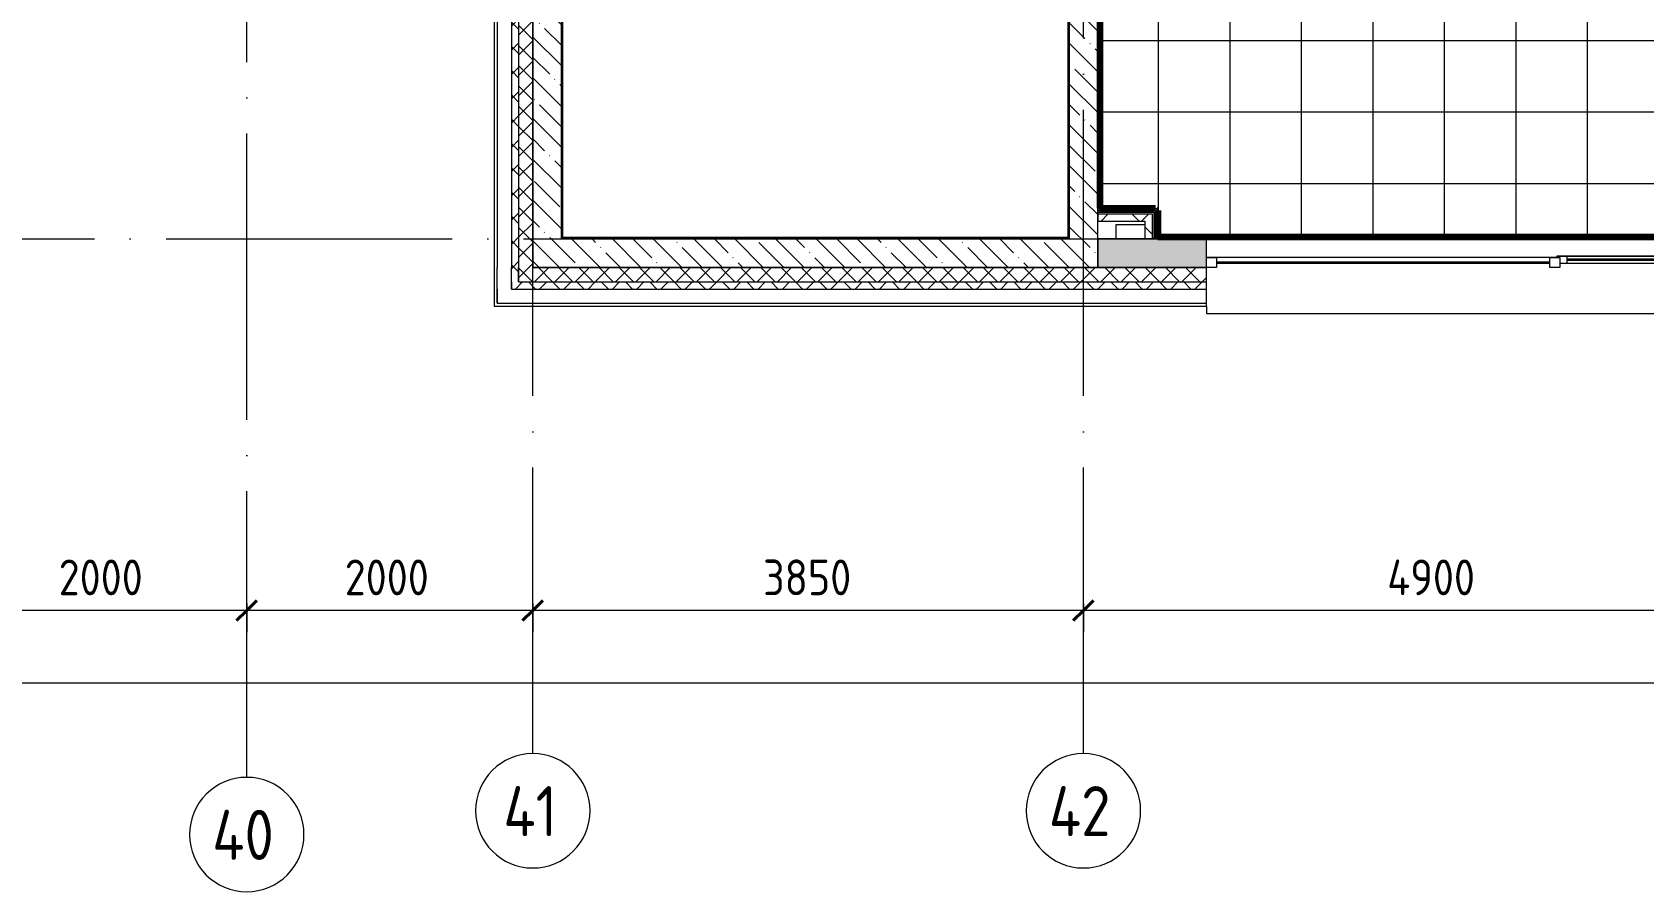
# Model space of a CAD drawing. Header units: millimetres. Extents: x 97 to 215964, y -4577 to 60645.
# Drawn here: x 191798 to 203066, y -4539 to 1470 of the extents above; entities that cross this region are included whole.
import ezdxf

# ---------------------------------------------------------------- set-up
doc = ezdxf.new("R2010")
doc.units = ezdxf.units.MM
doc.linetypes.add('ADSK_Линия сетки', pattern=[2500, 2000, -250, 0, -250])
for name, color, linetype, lineweight in [('A-____-____-DIMS', 211, 'Continuous', 9), ('A-____-____-DIMS-100', 211, 'Continuous', 9), ('A-FLOR-____-OTLN', 192, 'Continuous', 9), ('A-FLOR-____-PATT', 8, 'Continuous', 9), ('A-GLAZ-____-MCUT', 151, 'Continuous', 9), ('A-GLAZ-____-OTLN', 151, 'Continuous', 9), ('A-WALL-____-MCUT', 113, 'Continuous', 9), ('A-WALL-____-PATT', 111, 'Continuous', 9), ('A-WALL-FNSH-MCUT', 113, 'Continuous', 9), ('I-WALL-____-OTLN', 2, 'Continuous', 9), ('S-GRID-____-IDEN', 1, 'Continuous', 20), ('S-GRID-____-OTLN', 1, 'Continuous', 9)]:
    doc.layers.add(name, color=color, linetype=linetype, lineweight=lineweight)
doc.styles.add('GOST Common', font='GOST_Common.ttf', dxfattribs={"width": 0.9, "height": 250})
doc.styles.add('GOST Common_2', font='GOST_Common.ttf', dxfattribs={"width": 0.9, "height": 350})
doc.dimstyles.new('ADSK_Основной_2_5_мм_Округление_до_10_мм', dxfattribs={"dimscale": 304.8, "dimtxt": 0.824897, "dimasz": 0.463911, "dimexe": 0.492126, "dimexo": 0.001615, "dimgap": 0.098425, "dimtad": 1, "dimdec": 0, "dimlfac": 304.8, "dimrnd": 10, "dimdsep": 46, "dimtxsty": 'GOST Common', "dimblk1": 'OBLIQUE', "dimblk2": 'OBLIQUE', "dimsah": 1, "dimcen": 0.09, "dimdle": 0.492126, "dimazin": 2, "dimtfac": 1, "dimtdec": 4, "dimtix": 1, "dimtmove": 0, "dimatfit": 3, "dimfxl": 1, "dimtvp": 1, "dimtolj": 1, "dimtzin": 0, "dimlwd": 20, "dimlwe": 20, "dimarcsym": 2})
pattern_1 = [(135, (0, 0), (-84.85281, -84.85281), []), (225, (0, 0), (84.85281, -84.85281), [])]
pattern_2 = [(45, (0, 0), (-70.71068, 70.71068), []), (135, (0, 0), (-70.71068, -70.71068), [])]
pattern_3 = [(135, (0, 0), (-142.5612, -142.5612), []), (135, (142.56, 0), (-142.5612, -142.5612), [252.016, -50.403, 3.353, -47.05])]
pattern_4 = [(45, (0, 0), (-141.42136, 141.42136), []), (135, (0, 0), (-141.42136, -141.42136), [])]

# ---------------------------------------------------------------- blocks, each defined once
blk = doc.blocks.new('Окно_СКБ_2Ст1 - Окно_СКБ_2Ст 3300_ОК2л-29018870-О_АИ_ПП_8_400_Целиком')
at = {"layer": 'A-GLAZ-____-MCUT', "color": 90}
for p, q in [((-1650, -195), (-1650, -125)), ((-1650, -125), (-1580, -125)), ((-1580, -195), (-1650, -195)), ((-1580, -195), (-1600, -195)), ((-1600, -195), (-1600, -205)), ((-1600, -205), (-800, -205)), ((-800, -205), (-1600, -205)), ((-1580, -125), (-1580, -195)), ((-820, -155), (-1580, -155)), ((-1580, -155), (-1580, -195)), ((-1530, -205), (-1530, -155)), ((-870, -205), (-870, -155)), ((-820, -195), (-820, -125)), ((-820, -125), (-750, -125)), ((-820, -195), (-820, -155)), ((-750, -195), (-820, -195)), ((-800, -195), (-820, -195)), ((-800, -205), (-800, -195)), ((-750, -125), (-750, -195)), ((1580, -195), (1580, -125)), ((1580, -125), (1650, -125)), ((1650, -195), (1580, -195)), ((1650, -125), (1650, -195))]:
    blk.add_line(p, q, dxfattribs=at)
at = {"layer": 'A-GLAZ-____-MCUT', "color": 10, "lineweight": 5}
for p, q in [((-1530, -175), (-870, -175)), ((-870, -185), (-1530, -185)), ((1580, -155), (-750, -155)), ((1580, -165), (-750, -165))]:
    blk.add_line(p, q, dxfattribs=at)
at = {"layer": 'A-GLAZ-____-OTLN', "color": 10, "lineweight": 5}
for p, q in [((-1650, -195), (-1600, -195)), ((-800, -195), (1650, -195))]:
    blk.add_line(p, q, dxfattribs=at)
blk = doc.blocks.new('WNW_Отлив1 - Отлив_металлический 2-28598290-О_АИ_ПП_8_400_Целиком')
at = {"layer": 'A-GLAZ-____-OTLN', "color": 10, "lineweight": 5}
for p, q in [((1650, 320), (-1650, 320)), ((-1650, 320), (-1650, 270)), ((1650, 270), (1650, 320))]:
    blk.add_line(p, q, dxfattribs=at)
blk = doc.blocks.new('0083_СОШ675_АР_R22_rvt-1-О_АИ_ПП_8_400_Целиком')
at = {"layer": 'A-WALL-____-PATT', "lineweight": 5}
h = blk.add_hatch(dxfattribs=at)
h.set_pattern_fill('FP_8', color=10, style=0, pattern_type=2)
h.set_pattern_definition(pattern_3)
h.paths.add_polyline_path([(140250, -175), (140450, -175), (140450, 7110), (140250, 7110), (140250, 25)])
h.paths.add_polyline_path([(140450, 8750), (140450, 10425), (140250, 10425), (140250, 8750), (140347, 8750)])
h = blk.add_hatch(dxfattribs=at)
h.set_pattern_fill('FP_8', color=10, style=0, pattern_type=2)
h.set_pattern_definition(pattern_3)
h.paths.add_polyline_path([(136500, 25), (136700, 25), (136700, 7725), (136500, 7725), (136500, 2079)])
h.paths.add_polyline_path([(136574, 8625), (136700, 8625), (136700, 10025), (136500, 10025), (136500, 8625)])
h = blk.add_hatch(dxfattribs=at)
h.set_pattern_fill('FP_9', color=10, style=0, pattern_type=2)
h.set_pattern_definition(pattern_1)
h.paths.add_polyline_path([(136400, -275), (136400, 7725), (136350, 7725), (136350, -275)])
h.paths.add_polyline_path([(136350, 8625), (136400, 8625), (136400, 9755), (136350, 9755)])
h = blk.add_hatch(dxfattribs=at)
h.set_pattern_fill('FP_16', color=10, style=0, pattern_type=2)
h.set_pattern_definition(pattern_2)
h.paths.add_polyline_path([(136500, -175), (136500, 7725), (136400, 7725), (136400, -175)])
h.paths.add_polyline_path([(136400, 8625), (136500, 8625), (136500, 9755), (136400, 9755)])
h = blk.add_hatch(dxfattribs=at)
h.set_pattern_fill('FP_17', color=252, style=0, pattern_type=2)
h.set_pattern_definition(pattern_4)
h.paths.add_polyline_path([(140780, 150), (140830, 150), (140830, 200), (140450, 200), (140450, 150)])
h = blk.add_hatch(dxfattribs=at)
h.set_pattern_fill('FP_17', color=252, style=0, pattern_type=2)
h.set_pattern_definition(pattern_4)
h.paths.add_polyline_path([(140830, 25), (140830, 150), (140780, 150), (140780, 25)])
h = blk.add_hatch(dxfattribs=at)
h.set_pattern_fill('FP_8', color=10, style=0, pattern_type=2)
h.set_pattern_definition(pattern_3)
h.paths.add_polyline_path([(140250, -175), (140250, 25), (136500, 25), (136500, -175), (137831, -175)])
h = blk.add_hatch(dxfattribs=at)
h.set_pattern_fill('FP_69', color=10, style=0, pattern_type=2)
h.set_pattern_definition([(50, (0, 0), (364.3679, -31.8783), [38.1, -419.1]), (355, (0, 0), (-70.48585, 382.1133), [30.48, -335.28]), (100.451, (30.36, -2.66), (293.885, 350.2334), [32.38, -356.18]), (46.184, (0, 101.6), (542.1585, -84.0858), [57.15, -628.65]), (96.636, (45.2, 94.6), (474.8049, 494.8554), [48.57, -534.27]), (351.184, (0, 101.6), (474.8102, 494.85), [45.72, -502.92]), (21, (50.8, 76.2), (303.22847, -204.53046), [38.1, -419.1]), (326, (50.8, 76.2), (123.6039, 368.376), [30.48, -335.28]), (71.451, (76.07, 59.16), (426.8341, 163.8427), [32.38, -356.18]), (37.5, (0, 0), (6.17665, 169.11015), [16.764, -314.452, 16.764, -323.596, -336.55]), (37.5, (0, 0), (6.17665, 169.11015), [-671.576, 16.764, -319.786]), (7.5, (0, 0), (133.63888, 200.3615), [16.764, -177.292, 16.764, -306.832, -128.27]), (7.5, (0, 0), (133.63888, 200.3615), [-517.652, 16.764, -111.506]), (327.5, (-113.28, 0), (271.18182, -11.45836), [16.764, -110.236, 16.764, -379.476, -525.78]), (327.5, (-113.28, 0), (271.18182, -11.45836), [-523.24, 16.764, -509.016]), (317.5, (-164.08, 0), (296.2585, 50.85285), [16.764, -148.336, 16.764, -246.38, -373.38]), (317.5, (-164.08, 0), (296.2585, 50.85285), [-428.244, 16.764, -356.616])])
h.paths.add_polyline_path([(152550, -175), (152550, 25), (145450, 25), (145450, -175), (150409, -175)])
h.paths.add_polyline_path([(145050, -175), (145050, 25), (144510, 25), (144510, -175), (144749, -175)])
h.paths.add_polyline_path([(140976, -175), (141210, -175), (141210, 25), (140450, 25), (140450, -175)])
h = blk.add_hatch(dxfattribs=at)
h.set_pattern_fill('FP_16', color=10, style=0, pattern_type=2)
h.set_pattern_definition(pattern_2)
h.paths.add_polyline_path([(140350, -275), (140350, -175), (136400, -175), (136400, -275), (140347, -275)])
h = blk.add_hatch(dxfattribs=at)
h.set_pattern_fill('FP_16', color=10, style=0, pattern_type=2)
h.set_pattern_definition(pattern_2)
h.paths.add_polyline_path([(145160, -275), (145160, -175), (144510, -175), (144510, -275), (144749, -275)])
h.paths.add_polyline_path([(140350, -275), (141210, -275), (141210, -175), (140350, -175)])
h = blk.add_hatch(dxfattribs=at)
h.set_pattern_fill('FP_9', color=10, style=0, pattern_type=2)
h.set_pattern_definition(pattern_1)
h.paths.add_polyline_path([(140350, -325), (140350, -275), (136350, -275), (136350, -325), (140347, -325)])
h = blk.add_hatch(dxfattribs=at)
h.set_pattern_fill('FP_9', color=10, style=0, pattern_type=2)
h.set_pattern_definition(pattern_1)
h.paths.add_polyline_path([(144510, -325), (145160, -325), (145160, -275), (144510, -275)])
h.paths.add_polyline_path([(140976, -325), (141210, -325), (141210, -275), (140350, -275), (140350, -325)])
at = {"layer": 'A-FLOR-____-OTLN', "color": 90}
for p, q in [((140580, 25), (140580, 125)), ((140580, 125), (140780, 125))]:
    blk.add_line(p, q, dxfattribs=at)
at = {"layer": 'A-WALL-____-MCUT', "color": 10, "lineweight": 5}
for p, q in [((136250, 7725), (136250, -175)), ((140450, 213), (140842, 213)), ((140842, 213), (140842, 200)), ((140842, 200), (140842, 150)), ((140842, 150), (140842, 25)), ((140450, -175), (140450, 25)), ((140450, 25), (140450, -175)), ((136250, -325), (136250, -175)), ((136250, -425), (136250, -325)), ((136250, -325), (136250, -425)), ((136250, -425), (140350, -425)), ((140350, -425), (141210, -425))]:
    blk.add_line(p, q, dxfattribs=at)
at = {"layer": 'A-WALL-____-MCUT', "color": 50, "lineweight": 13}
for p, q in [((136350, 7725), (136350, -175)), ((136400, 7725), (136400, -175)), ((136500, 25), (136500, 7725)), ((136500, 7725), (136500, 25)), ((136700, 25), (136700, 7725)), ((140250, 7110), (140250, 25)), ((140450, 25), (140450, 7110)), ((140450, 200), (140450, 150)), ((140450, 200), (140830, 200)), ((140450, 150), (140780, 150)), ((140780, 150), (140780, 25)), ((140830, 200), (140830, 150)), ((140830, 150), (140830, 25)), ((136500, 25), (136500, -175)), ((140250, 25), (136700, 25)), ((141210, 25), (140450, 25)), ((140780, 25), (140830, 25)), ((141210, -175), (141210, 25)), ((136350, -275), (136350, -175)), ((136400, -275), (136400, -175)), ((136400, -175), (136400, -275)), ((136500, -175), (140250, -175)), ((140250, -175), (140450, -175)), ((141210, -175), (140450, -175)), ((140450, -175), (141210, -175)), ((136350, -325), (136350, -275)), ((136350, -275), (136350, -325)), ((136350, -325), (140350, -325)), ((136400, -275), (140350, -275)), ((140350, -275), (141210, -275)), ((140350, -325), (141210, -325)), ((141210, -325), (141210, -275))]:
    blk.add_line(p, q, dxfattribs=at)
at = {"layer": 'A-WALL-____-MCUT', "color": 90}
for p, q in [((136500, -175), (136500, 25)), ((140350, -175), (136500, -175)), ((140450, -175), (140350, -175)), ((141210, -275), (141210, -175)), ((141210, -425), (141210, -325))]:
    blk.add_line(p, q, dxfattribs=at)
at = {"layer": 'A-WALL-FNSH-MCUT', "color": 90}
for p, q in [((136230, 7725), (136230, -175)), ((140855, 225), (140450, 225)), ((140450, 225), (140450, 213)), ((140450, 213), (140450, 200)), ((140855, 213), (140855, 225)), ((140855, 200), (140855, 213)), ((140855, 150), (140855, 200)), ((140855, 25), (140855, 150)), ((140830, 25), (140842, 25)), ((140842, 25), (140855, 25)), ((136230, -175), (136230, -275)), ((136230, -275), (136230, -325)), ((136230, -325), (136230, -425)), ((136230, -425), (136230, -445)), ((136230, -445), (140350, -445)), ((140350, -445), (141210, -445)), ((141210, -445), (141210, -425))]:
    blk.add_line(p, q, dxfattribs=at)
at = {"layer": 'I-WALL-____-OTLN', "color": 90}
blk.add_line((141210, 25), (144510, 25), dxfattribs=at)
at = {"layer": 'A-GLAZ-____-OTLN', "color": 90, "lineweight": 9, "rotation": 180}
for name, p in [('Окно_СКБ_2Ст1 - Окно_СКБ_2Ст 3300_ОК2л-29018870-О_АИ_ПП_8_400_Целиком', (142860, -300)), ('WNW_Отлив1 - Отлив_металлический 2-28598290-О_АИ_ПП_8_400_Целиком', (142860, -175))]:
    blk.add_blockref(name, p, dxfattribs=at)
blk = doc.blocks.new('Ось сетки - Круг_Ø8 мм-8258-О_АИ_ПП_8_400_Целиком')
at = {"layer": 'S-GRID-____-IDEN'}
for start, end in [(360, 180), (180, 360)]:
    blk.add_arc((0, 0), 4, start, end, dxfattribs=at)
blk = doc.blocks.new('DIMBLOCK36-О_АИ_ПП_8_400_Целиком')
at = {"layer": 'A-____-____-DIMS-100', "lineweight": 40}
for p, q in [((199148, -2573), (199077, -2643)), ((199148, -2573), (199219, -2502)), ((204048, -2573), (203977, -2643)), ((204048, -2573), (204119, -2502))]:
    blk.add_line(p, q, dxfattribs=at)
at = {"layer": 'A-____-____-DIMS-100', "lineweight": 20}
for p, q in [((199148, -2523), (199148, -2723)), ((199148, -2573), (199148, -2523)), ((204048, -2573), (199148, -2573)), ((204048, -2523), (204048, -2723)), ((204048, -2573), (204048, -2523))]:
    blk.add_line(p, q, dxfattribs=at)
at = {"layer": 'A-____-____-DIMS-100', "color": 0, "lineweight": 20, "insert": (201272, -2216), "char_height": 250, "width": 782.41, "attachment_point": 1, "line_spacing_factor": 1.022761, "style": 'GOST Common'}
blk.add_mtext('4900', dxfattribs=at)
blk = doc.blocks.new('_Oblique')
at = {"color": 0, "linetype": 'ByBlock', "lineweight": -2}
blk.add_line((-0.5, -0.5), (0.5, 0.5), dxfattribs=at)
blk = doc.blocks.new('DIMBLOCK37-О_АИ_ПП_8_400_Целиком')
at = {"layer": 'A-____-____-DIMS-100', "lineweight": 40}
for p, q in [((195298, -2573), (195227, -2643)), ((195298, -2573), (195369, -2502)), ((199148, -2573), (199077, -2643)), ((199148, -2573), (199219, -2502))]:
    blk.add_line(p, q, dxfattribs=at)
at = {"layer": 'A-____-____-DIMS-100', "lineweight": 20}
for p, q in [((195298, -2523), (195298, -2723)), ((195298, -2573), (195298, -2523)), ((199148, -2573), (195298, -2573)), ((199148, -2523), (199148, -2723)), ((199148, -2573), (199148, -2523))]:
    blk.add_line(p, q, dxfattribs=at)
at = {"layer": 'A-____-____-DIMS-100', "color": 0, "lineweight": 20, "insert": (196908, -2216), "char_height": 250, "width": 756.84, "attachment_point": 1, "line_spacing_factor": 1.022761, "style": 'GOST Common'}
blk.add_mtext('3850', dxfattribs=at)
blk = doc.blocks.new('DIMBLOCK38-О_АИ_ПП_8_400_Целиком')
at = {"layer": 'A-____-____-DIMS-100', "lineweight": 40}
for p, q in [((193298, -2573), (193227, -2643)), ((193298, -2573), (193369, -2502)), ((195298, -2573), (195227, -2643)), ((195298, -2573), (195369, -2502))]:
    blk.add_line(p, q, dxfattribs=at)
at = {"layer": 'A-____-____-DIMS-100', "lineweight": 20}
for p, q in [((193298, -2523), (193298, -2723)), ((193298, -2573), (193298, -2523)), ((195298, -2573), (193298, -2573)), ((195298, -2523), (195298, -2723)), ((195298, -2573), (195298, -2523))]:
    blk.add_line(p, q, dxfattribs=at)
at = {"layer": 'A-____-____-DIMS-100', "color": 0, "lineweight": 20, "insert": (193983, -2216), "char_height": 250, "width": 756.84, "attachment_point": 1, "line_spacing_factor": 1.022761, "style": 'GOST Common'}
blk.add_mtext('2000', dxfattribs=at)
blk = doc.blocks.new('DIMBLOCK39-О_АИ_ПП_8_400_Целиком')
at = {"layer": 'A-____-____-DIMS-100', "lineweight": 40}
for p, q in [((191298, -2573), (191227, -2643)), ((191298, -2573), (191369, -2502)), ((193298, -2573), (193227, -2643)), ((193298, -2573), (193369, -2502))]:
    blk.add_line(p, q, dxfattribs=at)
at = {"layer": 'A-____-____-DIMS-100', "lineweight": 20}
for p, q in [((191298, -2523), (191298, -2723)), ((191298, -2573), (191298, -2523)), ((193298, -2573), (191298, -2573)), ((193298, -2523), (193298, -2723)), ((193298, -2573), (193298, -2523))]:
    blk.add_line(p, q, dxfattribs=at)
at = {"layer": 'A-____-____-DIMS-100', "color": 0, "lineweight": 20, "insert": (191983, -2216), "char_height": 250, "width": 756.84, "attachment_point": 1, "line_spacing_factor": 1.022761, "style": 'GOST Common'}
blk.add_mtext('2000', dxfattribs=at)
blk = doc.blocks.new('DIMBLOCK78-О_АИ_ПП_8_400_Целиком')
at = {"layer": 'A-____-____-DIMS-100', "lineweight": 20}
for p, q in [((58798, -3128), (58798, -2928)), ((211548, -3128), (211548, -2928)), ((58648, -3078), (211698, -3078)), ((58798, -3078), (58798, -3128)), ((211548, -3078), (211548, -3128))]:
    blk.add_line(p, q, dxfattribs=at)
at = {"layer": 'A-____-____-DIMS-100', "lineweight": 40}
for p, q in [((58798, -3078), (58869, -3007)), ((211548, -3078), (211619, -3007)), ((58798, -3078), (58727, -3148)), ((211548, -3078), (211477, -3148))]:
    blk.add_line(p, q, dxfattribs=at)
at = {"layer": 'A-____-____-DIMS-100', "color": 0, "lineweight": 20, "insert": (134723, -2721), "char_height": 250, "width": 1079.01, "attachment_point": 1, "line_spacing_factor": 1.022761, "style": 'GOST Common'}
blk.add_mtext('152750', dxfattribs=at)

msp = doc.modelspace()

# ---------------------------------------------------------------- hatches: boundary and pattern name
at = {"layer": 'A-FLOR-____-PATT'}
h = msp.add_hatch(dxfattribs=at)
h.set_pattern_fill('FP_207', color=256, style=0, pattern_type=2)
h.set_pattern_definition([(0, (199672.87, 6412.5), (0, 500), []), (90, (199672.87, 6412.5), (-500, 3e-14), [])])
h.paths.add_polyline_path([(199773.640687, 40.000586), (203447.865903, 40.000586), (203447.865903, 225), (203452.865903, 225.000586), (203452.865903, 235.000586), (203462.865903, 235.000586), (203462.865903, 240.000586), (203832.865903, 240.000586), (203832.865903, 774.999414), (203847.865903, 774.999414), (203847.865903, 3274.999414), (203832.865903, 3274.999414), (203832.865903, 10125), (203847.865903, 10125), (203847.865903, 12625), (203832.865903, 12625), (203832.865903, 12800), (199257.887824, 12800), (199257.887824, 12790.000586), (199247.887824, 12790.000586), (199247.887824, 12785.000586), (195737.887825, 12785.000586), (195737.887825, 12470.000607), (195732.887825, 12470.000607), (195732.887218, 12460.000607), (195722.887825, 12460.000607), (195722.173539, 12455.000607), (195512.887824, 12455.000607), (195512.887824, 11925), (195497.865903, 11924.225435), (195497.887824, 10825), (195512.887824, 10825), (195512.887824, 10440.001172), (199247.887824, 10440.001172), (199247.887824, 10435.001172), (199257.887824, 10435.001172), (199257.887824, 10425.001172), (199262.887824, 10424.940931), (199262.887824, 8749.999414), (199247.865903, 8749.999414), (199247.865903, 8714.999414), (199047.865903, 8714.999414), (199047.887824, 7109.999414), (199262.887824, 7110.001172), (199262.887824, 240.000586), (199652.865903, 240.000586), (199652.865903, 235.000586), (199662.865903, 235.000586), (199662.865903, 225.000586), (199667.865903, 224.615949), (199667.865903, 40.000586)])
at = {"layer": 'A-WALL-____-PATT'}
h = msp.add_hatch(color=7, dxfattribs=at)
h.paths.add_polyline_path([(195507.887824, 25), (195507.887824, 7725.059667), (195497.887824, 7725.059667), (195497.887824, 25)])
h.paths.add_polyline_path([(195497.887824, 8625.059667), (195507.887824, 8625.059667), (195507.887824, 9040), (195497.887824, 9040)])
h = msp.add_hatch(color=7, dxfattribs=at)
h.paths.add_polyline_path([(199047.865316, 25.000586), (199047.865316, 2202.785818), (199037.865316, 2202.785818), (199037.865316, 25.000586)])
h.paths.add_polyline_path([(199047.865316, 2825), (199047.865316, 7109.999414), (199037.865316, 7109.999414), (199037.865316, 2825)])
h.paths.add_polyline_path([(199037.865316, 8749.999414), (199047.865316, 8749.999414), (199047.865316, 9040), (199037.865316, 9040)])
for points in [[(199257.887824, 225.000586), (199257.887824, 6930.001172), (199247.887824, 6930.001172), (199247.887824, 225.000586)], [(199652.865903, 225.000586), (199662.865903, 225.000586), (199662.865903, 235.000586), (199257.887824, 235.000586), (199257.887824, 225.000586)], [(199662.865903, 35.000586), (199662.865903, 225.000586), (199652.865903, 225.000586), (199652.865903, 35.000586)], [(199037.865316, 25.000586), (199037.865316, 35.000586), (195507.887824, 35.000586), (195507.887824, 25.000586), (196629.241024, 25.000586)]]:
    msp.add_hatch(color=7, dxfattribs=at).paths.add_polyline_path(points)
h = msp.add_hatch(color=7, dxfattribs=at)
h.paths.add_polyline_path([(203307.387824, 25.000586), (203462.865903, 25.000586), (203462.865903, 35.000586), (203307.387824, 35.000586)])
h.paths.add_polyline_path([(199773.640687, 25.000586), (200007.387824, 25.000586), (200007.387824, 35.000586), (199652.865903, 35.000586), (199652.865903, 25.000586)])

# ---------------------------------------------------------------- linework, layer by layer
at = {"layer": 'A-WALL-____-MCUT', "color": 7}
for p, q in [((195497.887824, 7725.059667), (195497.887824, 25)), ((195507.887824, 35.000586), (195507.887824, 7725.059667)), ((199247.887824, 7110.001172), (199247.887824, 225.000586)), ((199257.887824, 235.000586), (199257.887824, 7110.001172)), ((199037.865316, 2202.785818), (199037.865316, 35.000586)), ((199047.865316, 25.000586), (199047.865316, 2202.785818)), ((199662.865903, 235.000586), (199257.887824, 235.000586)), ((199662.865903, 35.000586), (199662.865903, 235.000586)), ((199247.887824, 225.000586), (199652.865903, 225.000586)), ((199652.865903, 225.000586), (199652.865903, 25.000586)), ((195497.887824, 25), (195507.887824, 25)), ((199037.865316, 35.000586), (195507.887824, 35.000586)), ((195507.887824, 25.000586), (199037.865316, 25.000586)), ((199037.865316, 25.000586), (199047.865316, 25.000586)), ((199652.865903, 25.000586), (200007.387824, 25.000586)), ((200007.387824, 35.000586), (199662.865903, 35.000586)), ((200007.387824, 25.000586), (200007.387824, 35.000586))]:
    msp.add_line(p, q, dxfattribs=at)
at = {"layer": 'I-WALL-____-OTLN', "color": 5, "lineweight": 90}
for p, q in [((199262.887824, 7110.001172), (199262.887824, 240.000586)), ((199262.887824, 240.000586), (199652.865903, 240.000586)), ((199652.865903, 235.000586), (199652.865903, 240.000586)), ((199667.865903, 225.000586), (199662.865903, 225.000586)), ((199667.865903, 225.000586), (199667.865903, 40.000586)), ((199667.865903, 40.000586), (203447.865903, 40.000586))]:
    msp.add_line(p, q, dxfattribs=at)
at = {"layer": 'I-WALL-____-OTLN'}
for p, q in [((200007.387824, 35.000586), (203307.387824, 35.000586)), ((203307.387824, 25.000586), (200007.387824, 25.000586))]:
    msp.add_line(p, q, dxfattribs=at)
at = {"layer": 'S-GRID-____-OTLN', "linetype": 'ADSK_Линия сетки'}
for p, q in [((193297.888954, -3738.839947), (193297.888954, 60644.999414)), ((195297.888824, -3572.657751), (195297.888824, 60644.999414)), ((199147.888824, -3572.657751), (199147.888824, 60644.999414)), ((55228.336609, 25.000586), (215146.441901, 25.000586))]:
    msp.add_line(p, q, dxfattribs=at)

# ---------------------------------------------------------------- block references
at = {"color": 250, "lineweight": 5}
msp.add_blockref('0083_СОШ675_АР_R22_rvt-1-О_АИ_ПП_8_400_Целиком', (58797.887824, 0), dxfattribs=at)
at = {"layer": 'S-GRID-____-IDEN', "xscale": 99.99999999999993, "yscale": 99.99999999999993, "zscale": 99.99999999999993}
for p in [(195297.888824, -3972.657751), (199147.888824, -3972.657751), (193297.888954, -4138.839947)]:
    msp.add_blockref('Ось сетки - Круг_Ø8 мм-8258-О_АИ_ПП_8_400_Целиком', p, dxfattribs=at)

# ---------------------------------------------------------------- texts
at = {"layer": 'S-GRID-____-IDEN', "lineweight": 9, "char_height": 350, "attachment_point": 1, "style": 'GOST Common_2'}
for s, insert, width in [('41', (195091.858161, -3800.124393), 497.8479375), ('42', (198905.858161, -3800.124393), 584.4301875), ('40', (193055.858291, -3966.306589), 584.4301875)]:
    msp.add_mtext(s, dxfattribs=dict(at, insert=insert, width=width))

# ---------------------------------------------------------------- dimensions: what is measured, and where the dimension line sits
at = {"layer": 'A-____-____-DIMS', "lineweight": 20}
for base, p1, p2, override, picture, middle in [((191297.888824, -2572.657751), (193297.888954, -2672.642649), (191297.888824, -2672.642649), {"dimpost": '<>', "dimfxl": 2000.00013}, 'DIMBLOCK39-О_АИ_ПП_8_400_Целиком', (192297.888889, -2417.657751)), ((193297.888954, -2572.657751), (195297.888824, -2672.642649), (193297.888954, -2672.642649), {"dimpost": '<>', "dimfxl": 1999.99987}, 'DIMBLOCK38-О_АИ_ПП_8_400_Целиком', (194297.888889, -2417.657751)), ((195297.888824, -2572.657751), (199147.888824, -2672.642649), (195297.888824, -2672.642649), {"dimpost": '<>', "dimfxl": 3850}, 'DIMBLOCK37-О_АИ_ПП_8_400_Целиком', (197222.888824, -2417.657751)), ((199147.888824, -2572.657751), (204047.888824, -2672.642649), (199147.888824, -2672.642649), {"dimpost": '<>', "dimfxl": 4900}, 'DIMBLOCK36-О_АИ_ПП_8_400_Целиком', (201597.888824, -2417.657751)), ((211547.888824, -3077.661963), (58797.887824, -2977.677064), (211547.888824, -2977.677064), {"dimpost": '<>', "dimfxl": 152750.001}, 'DIMBLOCK78-О_АИ_ПП_8_400_Целиком', (135172.888324, -2922.661963))]:
    dim = msp.add_linear_dim(base=base, p1=p1, p2=p2, dimstyle='ADSK_Основной_2_5_мм_Округление_до_10_мм', override=override, dxfattribs=at)
    dim.commit()
    dim.dimension.update_dxf_attribs({"geometry": picture, "text_midpoint": middle})

doc.saveas('drawing.dxf')
